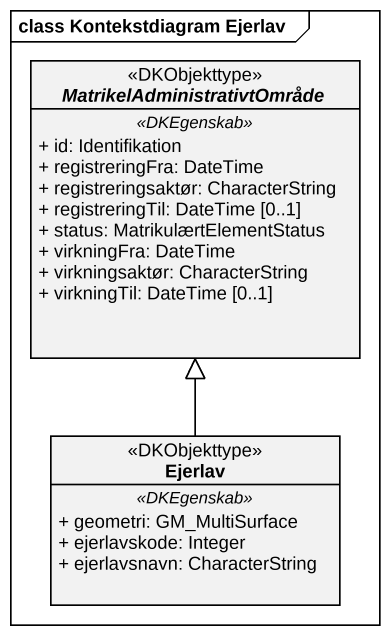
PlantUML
@startuml
mainframe class Kontekstdiagram Ejerlav
hide circle
hide empty members
skinparam classAttributeIconSize 0
abstract class MatrikelAdministrativtOmråde <<DKObjekttype>> {
  .. <<DKEgenskab>> ..
  + id: Identifikation
  + registreringFra: DateTime
  + registreringsaktør: CharacterString
  + registreringTil: DateTime [0..1]
  + status: MatrikulærtElementStatus
  + virkningFra: DateTime
  + virkningsaktør: CharacterString
  + virkningTil: DateTime [0..1]
}
class Ejerlav <<DKObjekttype>> {
  .. <<DKEgenskab>> ..
  + geometri: GM_MultiSurface
  + ejerlavskode: Integer
  + ejerlavsnavn: CharacterString
}
Ejerlav -up-|> MatrikelAdministrativtOmråde
@enduml
